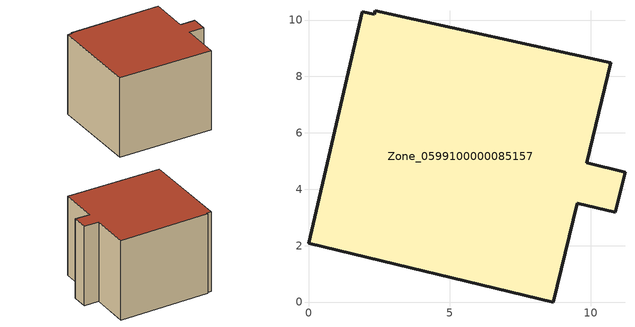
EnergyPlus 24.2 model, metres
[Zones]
Zone_0599100000085157
 floor ground (C_G): 2.37,10.32 10.72,8.48 9.87,4.94 11.22,4.61 10.88,3.18 9.53,3.51 8.68,0 0,2.09 1.9,10.3 2.34,10.21 z0
 wall outside (C_F): 0,2.09 8.68,0 9.53,3.51 10.88,3.18 11.22,4.61 9.87,4.94 10.72,8.48 2.37,10.32 2.34,10.21 1.9,10.3 0,2.09 z0:7.67
 roof outside (C_R): 2.37,10.32 2.34,10.21 1.9,10.3 0,2.09 8.68,0 9.53,3.51 10.88,3.18 11.22,4.61 9.87,4.94 10.72,8.48 z7.67
[BUILDING]
Pand.0599100000085157: North Axis=0; Terrain=City; Loads Convergence Tolerance Value=0.04; Temperature Convergence Tolerance Value=0.4; Solar Distribution=FullExterior; Maximum Number of Warmup Days=25; Minimum Number of Warmup Days=1
[Site:Location]
Rotterdam.The.Hague.AP_ZH_NLD Design_Conditions: Latitude=51.96; Longitude=4.45; Time Zone=1; Elevation=-4.5
[SITE:GROUNDTEMPERATURE:BUILDINGSURFACE]
18, 18, 18, 18, 18, 18, 18, 18, 18, 18, 18, 18
[MATERIAL] Thermal Absorptance=0.9; Solar Absorptance=0.7; Visible Absorptance=0.7
Name | Roughness | Thickness | Conductivity | Density | Specific Heat
G.D.1965 | MediumSmooth | 0.15 | 1 | 540 | 1210
F.D.1965 | Rough | 0.3 | 0.857143 | 1920 | 840
R.D.1965 | MediumRough | 0.2 | 0.08 | 1500 | 1000
[CONSTRUCTION]
C_G: G.D.1965
C_F: F.D.1965
C_R: R.D.1965
[ZONE]
Zone_0599100000085157: Type=1; Multiplier=1; Ceiling Height=Autocalculate; Volume=Autocalculate; Floor Area=autocalculate; Part of Total Floor Area=Yes
[ZONEINFILTRATION:DESIGNFLOWRATE]
Infil_Zone_0599100000085157: Zone or ZoneList or Space or SpaceList=Zone_0599100000085157; Schedule=AlwaysOn; Design Flow Rate Calculation Method=Flow/Area; Flow Rate per Floor Area=0.0042; Constant Term Coefficient=1; Temperature Term Coefficient=0; Velocity Term Coefficient=0; Velocity Squared Term Coefficient=0
[HVACTEMPLATE:ZONE:IDEALLOADSAIRSYSTEM]
Zone_0599100000085157: Maximum Heating Supply Air Temperature=50; Minimum Cooling Supply Air Temperature=13; Maximum Heating Supply Air Humidity Ratio=0.0156; Minimum Cooling Supply Air Humidity Ratio=0.0077; Heating Limit=NoLimit; Cooling Limit=NoLimit; Dehumidification Control Type=ConstantSensibleHeatRatio; Cooling Sensible Heat Ratio=0.7; Dehumidification Setpoint=60; Humidification Control Type=None; Humidification Setpoint=30; Outdoor Air Method=None; Outdoor Air Flow Rate per Person=0.00944; Outdoor Air Flow Rate per Zone Floor Area=0; Outdoor Air Flow Rate per Zone=0; Demand Controlled Ventilation Type=None; Outdoor Air Economizer Type=NoEconomizer; Heat Recovery Type=None; Sensible Heat Recovery Effectiveness=0.7; Latent Heat Recovery Effectiveness=0.65
[ZONECONTROL:THERMOSTAT]
ThermostatControl_Zone_0599100000085157: Zone or ZoneList=Zone_0599100000085157; Control Type Schedule=DualSetpointControlType; Control 1=Thermostat_Zone_0599100000085157; Temperature Difference Between Cutout And Setpoint=0
[THERMOSTATSETPOINT:DUALSETPOINT]
Thermostat_Zone_0599100000085157: Heating Setpoint Temperature Schedule=HeatingSetpoint_Zone_0599100000085157; Cooling Setpoint Temperature Schedule=CoolingSetpoint_Zone_0599100000085157
[SCHEDULE:COMPACT]
HeatingSetpoint_Zone_0599100000085157: Through: 12/31, For: AllDays, Until: 24:00, 21
CoolingSetpoint_Zone_0599100000085157: Through: 12/31, For: AllDays, Until: 24:00, 24
DualSetpointControlType: Through: 12/31, For: AllDays, Until: 24:00, 4
AlwaysOn: Through: 12/31, For: AllDays, Until: 24:00, 1
